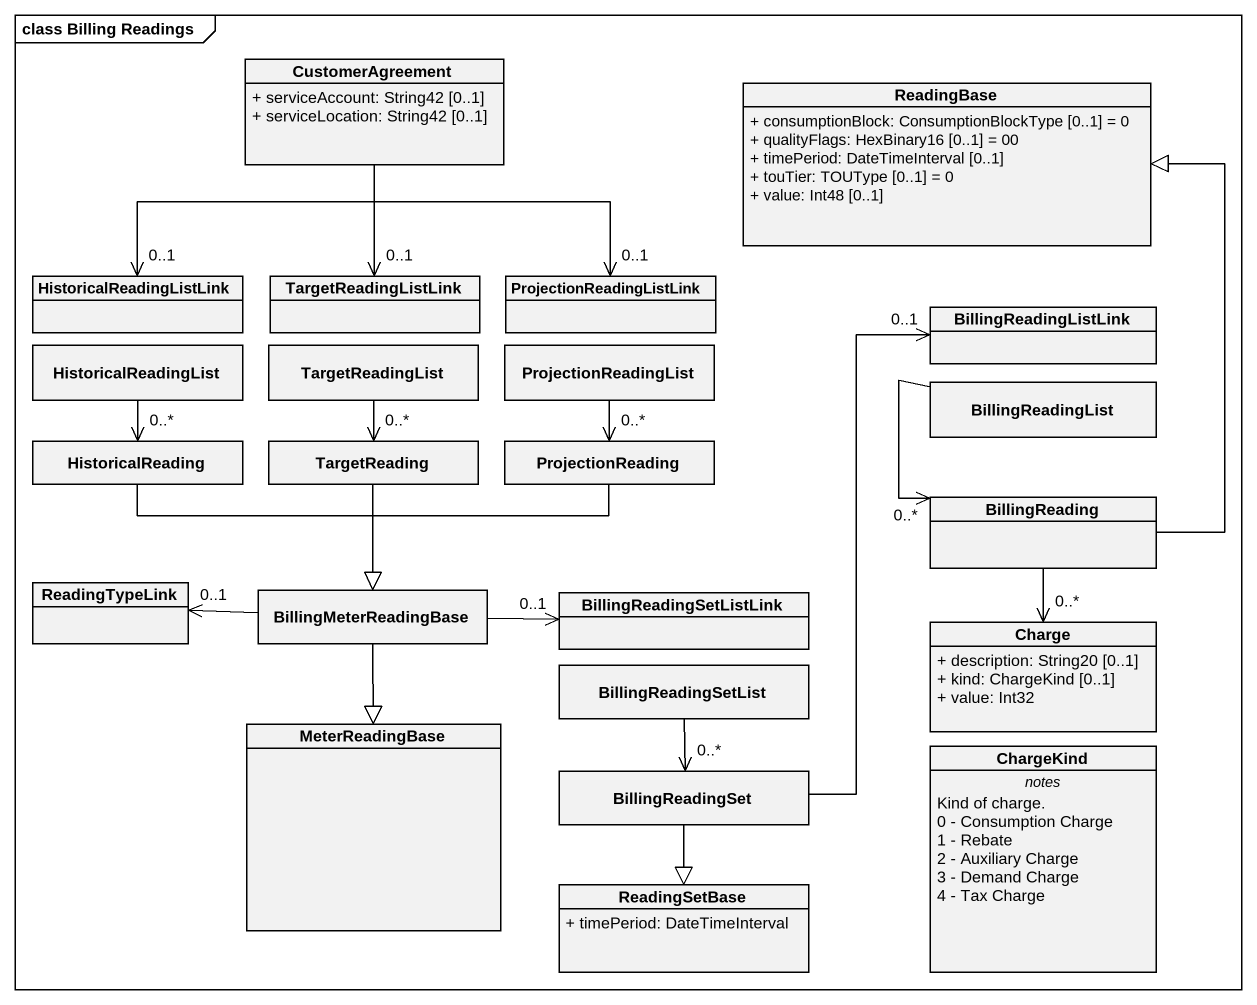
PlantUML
@startuml
mainframe class Billing Readings
hide circle
hide empty members
skinparam classAttributeIconSize 0
class CustomerAgreement {
  + serviceAccount: String42 [0..1]
  + serviceLocation: String42 [0..1]
}
class ReadingBase {
  + consumptionBlock: ConsumptionBlockType [0..1] = 0
  + qualityFlags: HexBinary16 [0..1] = 00
  + timePeriod: DateTimeInterval [0..1]
  + touTier: TOUType [0..1] = 0
  + value: Int48 [0..1]
}
class HistoricalReadingListLink
class TargetReadingListLink
class ProjectionReadingListLink
class BillingReadingListLink
class HistoricalReadingList
class TargetReadingList
class ProjectionReadingList
class BillingReadingList
class HistoricalReading
class TargetReading
class ProjectionReading
class BillingReading
class ReadingTypeLink
class BillingMeterReadingBase
class BillingReadingSetListLink
class BillingReadingSetList
class Charge {
  + description: String20 [0..1]
  + kind: ChargeKind [0..1]
  + value: Int32
}
class MeterReadingBase
class BillingReadingSet
class ChargeKind {
  -- notes --
  Kind of charge.
  0 - Consumption Charge
  1 - Rebate
  2 - Auxiliary Charge
  3 - Demand Charge
  4 - Tax Charge
}
class ReadingSetBase {
  + timePeriod: DateTimeInterval
}
CustomerAgreement --> "0..1" HistoricalReadingListLink
CustomerAgreement --> "0..1" TargetReadingListLink
CustomerAgreement --> "0..1" ProjectionReadingListLink
HistoricalReadingList --> "0..*" HistoricalReading
TargetReadingList --> "0..*" TargetReading
ProjectionReadingList --> "0..*" ProjectionReading
BillingReadingList --> "0..*" BillingReading
HistoricalReading --|> BillingMeterReadingBase
TargetReading --|> BillingMeterReadingBase
ProjectionReading --|> BillingMeterReadingBase
BillingReading -up-|> ReadingBase
BillingReading --> "0..*" Charge
BillingMeterReadingBase -left-> "0..1" ReadingTypeLink
BillingMeterReadingBase -right-> "0..1" BillingReadingSetListLink
BillingMeterReadingBase --|> MeterReadingBase
BillingReadingSetList --> "0..*" BillingReadingSet
BillingReadingSet -up-> "0..1" BillingReadingListLink
BillingReadingSet --|> ReadingSetBase
@enduml
